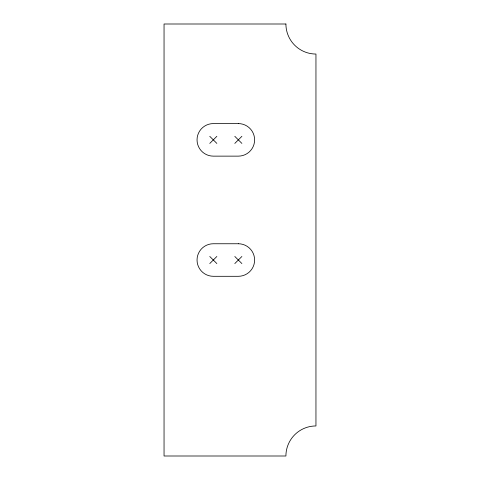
<?xml version="1.0" encoding="UTF-8"?>
<svg xmlns="http://www.w3.org/2000/svg" width="480" height="480" viewBox="0 0 480 480"><rect width="100%" height="100%" fill="white"/><g stroke="black" fill="none" stroke-linecap="round" stroke-linejoin="round"><path stroke-width="0.72" d="M209.772 143.4L216.852 136.32M234.81 143.4L241.89 136.32M209.772 263.568L216.852 256.488M234.81 263.568L241.89 256.488M234.81 136.32L241.89 143.4M209.772 136.32L216.852 143.4M234.81 256.488L241.89 263.568M209.772 256.488L216.852 263.568M285.912 24L164.046 24L164.046 456L285.912 456A30.042 30.042 0 0 1 315.954 425.958L315.954 54.042A30.042 30.042 0 0 1 285.912 24M238.35 123.588L213.312 123.588A16.272 16.272 0 0 0 197.04 139.86A16.272 16.272 0 0 0 213.312 156.132L238.35 156.132A16.272 16.272 0 0 0 254.622 139.86A16.272 16.272 0 0 0 238.35 123.588M238.35 243.756L213.312 243.756A16.272 16.272 0 0 0 197.04 260.028A16.272 16.272 0 0 0 213.312 276.3L238.35 276.3A16.272 16.272 0 0 0 254.622 260.028A16.272 16.272 0 0 0 238.35 243.756"/></g></svg>
